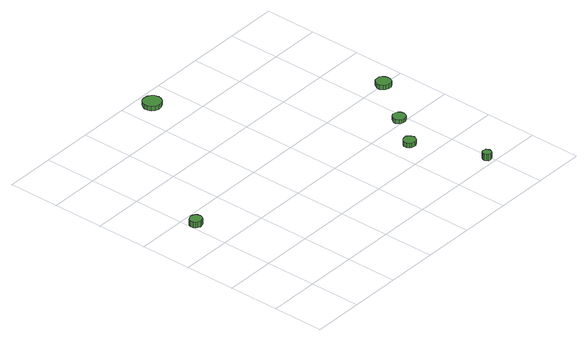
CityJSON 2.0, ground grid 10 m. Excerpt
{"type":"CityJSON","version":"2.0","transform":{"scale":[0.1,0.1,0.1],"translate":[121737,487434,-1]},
"CityObjects":{
"tree1":{"type":"SolitaryVegetationObject","attributes":{"function":"something"},"geometry":[{"type":"MultiSurface","lod":"1","boundaries":[[[0,1,2,3,4,5,6,7,8,9,10,11,12,13,14]],[[15,16,17,18,19,20,21,22,23,24,25,26,27,28,29]],[[0,29,28,1]],[[1,28,27,2]],[[2,27,26,3]],[[3,26,25,4]],[[4,25,24,5]],[[5,24,23,6]],[[6,23,22,7]],[[7,22,21,8]],[[8,21,20,9]],[[9,20,19,10]],[[10,19,18,11]],[[11,18,17,12]],[[12,17,16,13]],[[13,16,15,14]],[[14,15,29,0]]]}]},
"tree2":{"type":"SolitaryVegetationObject","attributes":{"function":"something"},"geometry":[{"type":"MultiSurface","lod":"1","boundaries":[[[30,31,32,33,34,35,36,37,38,39,40,41,42,43,44]],[[45,46,47,48,49,50,51,52,53,54,55,56,57,58,59]],[[30,59,58,31]],[[31,58,57,32]],[[32,57,56,33]],[[33,56,55,34]],[[34,55,54,35]],[[35,54,53,36]],[[36,53,52,37]],[[37,52,51,38]],[[38,51,50,39]],[[39,50,49,40]],[[40,49,48,41]],[[41,48,47,42]],[[42,47,46,43]],[[43,46,45,44]],[[44,45,59,30]]]}]},
"tree3":{"type":"SolitaryVegetationObject","attributes":{"function":"something"},"geometry":[{"type":"MultiSurface","lod":"1","boundaries":[[[60,61,62,63,64,65,66,67,68,69,70,71,72,73,74]],[[75,76,77,78,79,80,81,82,83,84,85,86,87,88,89]],[[60,89,88,61]],[[61,88,87,62]],[[62,87,86,63]],[[63,86,85,64]],[[64,85,84,65]],[[65,84,83,66]],[[66,83,82,67]],[[67,82,81,68]],[[68,81,80,69]],[[69,80,79,70]],[[70,79,78,71]],[[71,78,77,72]],[[72,77,76,73]],[[73,76,75,74]],[[74,75,89,60]]]}]},
"tree4":{"type":"SolitaryVegetationObject","attributes":{"function":"something"},"geometry":[{"type":"MultiSurface","lod":"1","boundaries":[[[90,91,92,93,94,95,96,97,98,99,100,101,102,103,104]],[[105,106,107,108,109,110,111,112,113,114,115,116,117,118,119]],[[90,119,118,91]],[[91,118,117,92]],[[92,117,116,93]],[[93,116,115,94]],[[94,115,114,95]],[[95,114,113,96]],[[96,113,112,97]],[[97,112,111,98]],[[98,111,110,99]],[[99,110,109,100]],[[100,109,108,101]],[[101,108,107,102]],[[102,107,106,103]],[[103,106,105,104]],[[104,105,119,90]]]}]},
"tree5":{"type":"SolitaryVegetationObject","attributes":{"function":"something"},"geometry":[{"type":"MultiSurface","lod":"1","boundaries":[[[120,121,122,123,124,125,126,127,128,129,130,131,132,133,134]],[[135,136,137,138,139,140,141,142,143,144,145,146,147,148,149]],[[120,149,148,121]],[[121,148,147,122]],[[122,147,146,123]],[[123,146,145,124]],[[124,145,144,125]],[[125,144,143,126]],[[126,143,142,127]],[[127,142,141,128]],[[128,141,140,129]],[[129,140,139,130]],[[130,139,138,131]],[[131,138,137,132]],[[132,137,136,133]],[[133,136,135,134]],[[134,135,149,120]]]}]},
"tree6":{"type":"SolitaryVegetationObject","attributes":{"function":"something"},"geometry":[{"type":"MultiSurface","lod":"1","boundaries":[[[150,151,152,153,154,155,156,157,158,159,160,161,162,163,164]],[[165,166,167,168,169,170,171,172,173,174,175,176,177,178,179]],[[150,179,178,151]],[[151,178,177,152]],[[152,177,176,153]],[[153,176,175,154]],[[154,175,174,155]],[[155,174,173,156]],[[156,173,172,157]],[[157,172,171,158]],[[158,171,170,159]],[[159,170,169,160]],[[160,169,168,161]],[[161,168,167,162]],[[162,167,166,163]],[[163,166,165,164]],[[164,165,179,150]]]}]}
},
"vertices":[
[25,276,19],[24,281,19],[21,285,19],[17,287,19],[12,288,19],[7,286,19],[3,283,19],[1,278,19],[1,273,19],[3,269,19],[7,266,19],[12,264,19],[17,265,19],[21,267,19],[24,271,19],[24,271,7],[21,267,7],[17,265,7],[12,264,7],[7,266,7],[3,269,7],[1,273,7],[1,278,7],[3,283,7],[7,286,7],[12,288,7],[17,287,7],[21,285,7],[24,281,7],[25,276,7],
[265,570,16],[263,578,16],[259,583,16],[253,587,16],[245,588,16],[238,586,16],[233,581,16],[230,574,16],[230,567,16],[233,560,16],[238,555,16],[245,553,16],[253,554,16],[259,557,16],[263,563,16],[263,563,7],[259,557,7],[253,554,7],[245,553,7],[238,555,7],[233,560,7],[230,567,7],[230,574,7],[233,581,7],[238,586,7],[245,588,7],[253,587,7],[259,583,7],[263,578,7],[265,570,7],
[455,148,16],[454,153,16],[451,157,16],[447,160,16],[442,160,16],[437,159,16],[433,155,16],[431,151,16],[431,146,16],[433,141,16],[437,138,16],[442,137,16],[447,137,16],[451,140,16],[454,144,16],[454,144,7],[451,140,7],[447,137,7],[442,137,7],[437,138,7],[433,141,7],[431,146,7],[431,151,7],[433,155,7],[437,159,7],[442,160,7],[447,160,7],[451,157,7],[454,153,7],[455,148,7],
[502,15,22],[501,18,22],[499,21,22],[496,22,22],[492,23,22],[489,22,22],[487,19,22],[485,16,22],[485,13,22],[487,10,22],[489,7,22],[492,6,22],[496,7,22],[499,8,22],[501,11,22],[501,11,9],[499,8,9],[496,7,9],[492,6,9],[489,7,9],[487,10,9],[485,13,9],[485,16,9],[487,19,9],[489,22,9],[492,23,9],[496,22,9],[499,21,9],[501,18,9],[502,15,9],
[501,210,15],[500,215,15],[497,220,15],[492,222,15],[487,223,15],[482,221,15],[479,218,15],[476,213,15],[476,208,15],[479,203,15],[482,200,15],[487,198,15],[492,199,15],[497,201,15],[500,205,15],[500,205,7],[497,201,7],[492,199,7],[487,198,7],[482,200,7],[479,203,7],[476,208,7],[476,213,7],[479,218,7],[482,221,7],[487,223,7],[492,222,7],[497,220,7],[500,215,7],[501,210,7],
[567,300,16],[566,306,16],[563,311,16],[558,314,16],[552,314,16],[546,313,16],[542,309,16],[539,303,16],[539,297,16],[542,292,16],[546,288,16],[552,286,16],[558,286,16],[563,289,16],[566,294,16],[566,294,7],[563,289,7],[558,286,7],[552,286,7],[546,288,7],[542,292,7],[539,297,7],[539,303,7],[542,309,7],[546,313,7],[552,314,7],[558,314,7],[563,311,7],[566,306,7],[567,300,7]
]}
